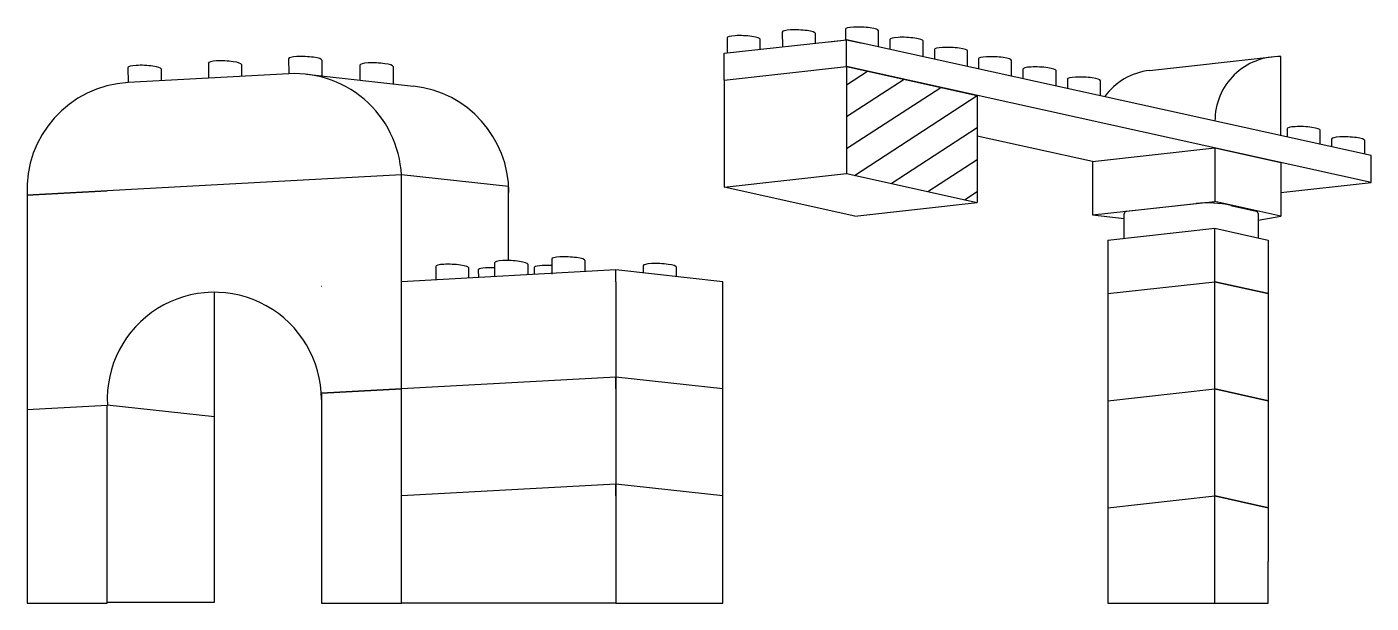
# Model space of a CAD drawing. Header units: inches. Extents: x -27 to 224, y 200 to 307.
import ezdxf

# ---------------------------------------------------------------- set-up
doc = ezdxf.new("R2010")
doc.units = ezdxf.units.IN
doc.header["$MEASUREMENT"] = 0

msp = doc.modelspace()

# ---------------------------------------------------------------- hatches: boundary and pattern name
h = msp.add_hatch()
h.set_pattern_fill('ANSI31', color=256, scale=40, angle=348)
h.paths.add_polyline_path([(150.68, 294.63), (126.27, 300.03), (126.27, 280.03), (150.68, 274.63)])

# ---------------------------------------------------------------- linework, layer by layer
for p, q in [((114.26, 306.48), (114.28, 303.7)), ((126.04, 306.99), (126.05, 305)), ((126.04, 306.99), (126.05, 305)), ((132.23, 303.71), (132.23, 306.71)), ((132.23, 303.71), (132.23, 306.71)), ((103.38, 302.5), (126.27, 305.03)), ((103.93, 305.4), (103.96, 302.56)), ((110.13, 303.24), (110.13, 305.11)), ((120.45, 304.38), (120.45, 306.19)), ((123.03, 304.66), (126.27, 305.03)), ((126.27, 300.03), (126.27, 305.03)), ((224.23, 283.38), (126.27, 305.03)), ((126.27, 305.03), (129.2, 304.38)), ((134.35, 305.08), (134.37, 303.24)), ((134.35, 305.08), (134.37, 303.24)), ((140.55, 301.87), (140.55, 304.8)), ((140.55, 301.87), (140.55, 304.8)), ((22.06, 301.51), (22.09, 298.67)), ((103.38, 297.5), (103.38, 302.5)), ((142.66, 303.2), (142.68, 301.4)), ((142.66, 303.2), (142.68, 301.4)), ((148.86, 300.03), (148.86, 302.92)), ((148.86, 300.03), (148.86, 302.92)), ((150.87, 301.46), (150.88, 299.59)), ((182.85, 299.28), (205.74, 301.81)), ((207.39, 287.1), (207.39, 301.88)), ((-7.95, 299.85), (-7.93, 297.02)), ((-1.76, 299.57), (-1.76, 297.36)), ((7.06, 300.68), (7.08, 297.84)), ((13.25, 300.39), (13.25, 298.18)), ((28.26, 301.22), (28.26, 298.26)), ((35.36, 300.31), (35.38, 297.48)), ((41.56, 300.03), (41.56, 296.8)), ((103.38, 297.5), (126.27, 300.03)), ((224.23, 278.38), (126.27, 300.03)), ((126.27, 300.03), (150.68, 294.63)), ((126.27, 300.03), (126.27, 280.03)), ((157.06, 298.22), (157.06, 301.17)), ((159.18, 299.55), (159.2, 297.75)), ((165.38, 296.38), (165.38, 299.26)), ((22.09, 298.67), (-7.93, 297.02)), ((25.37, 298.58), (45.4, 296.37)), ((103.38, 297.5), (103.38, 277.5)), ((167.5, 297.67), (167.51, 295.91)), ((173.69, 294.55), (173.69, 297.38)), ((150.68, 294.63), (150.68, 274.63)), ((195.06, 289.83), (195.06, 289.88)), ((172.17, 282.3), (150.68, 287.05)), ((208.53, 288.42), (208.54, 286.85)), ((214.73, 285.48), (214.73, 288.13)), ((216.85, 286.51), (216.86, 285.01)), ((223.04, 283.64), (223.04, 286.22)), ((172.17, 282.3), (195.06, 284.83)), ((195.06, 284.83), (207.39, 282.1)), ((195.06, 284.83), (195.06, 274.83)), ((172.17, 282.3), (172.17, 272.3)), ((207.39, 282.1), (207.39, 272.1)), ((224.23, 278.38), (224.23, 283.38)), ((28.18, 279), (-11.82, 276.8)), ((43.15, 279.83), (28.18, 279)), ((43.15, 259.83), (43.15, 279.83)), ((63.15, 277.63), (43.15, 279.83)), ((103.38, 277.5), (126.27, 280.03)), ((126.27, 280.03), (150.68, 274.63)), ((-26.83, 275.98), (-11.85, 276.8)), ((-26.8, 277.08), (-26.8, 255.98)), ((-11.82, 276.8), (-26.8, 275.98)), ((63.15, 263.79), (63.15, 277.63)), ((127.79, 272.1), (103.38, 277.5)), ((207.39, 276.52), (224.23, 278.38)), ((-26.8, 275.98), (-26.8, 235.98)), ((127.79, 272.1), (150.68, 274.63)), ((172.17, 272.3), (195.06, 274.83)), ((178.56, 273), (191.52, 274.43)), ((207.39, 272.1), (195.06, 274.83)), ((198.06, 274.08), (202.73, 273.04)), ((172.17, 272.3), (178.12, 271.66)), ((178.12, 267.95), (178.12, 272.51)), ((203.12, 272.55), (203.12, 267.95)), ((203.12, 271.31), (207.39, 272.1)), ((175.06, 267.62), (195.06, 269.83)), ((195.06, 259.83), (195.06, 269.83)), ((195.06, 269.83), (204.99, 267.62)), ((175.06, 267.62), (175.06, 257.62)), ((204.99, 267.62), (204.99, 257.62)), ((71.2, 264.09), (71.22, 261.25)), ((77.39, 263.8), (77.39, 261.71)), ((83.15, 262.03), (43.15, 259.83)), ((49.53, 262.7), (49.55, 260.18)), ((55.72, 260.54), (55.72, 262.41)), ((57.47, 262.05), (57.49, 260.61)), ((60.5, 263.39), (60.52, 260.78)), ((66.7, 263.11), (66.7, 261.12)), ((67.93, 262.49), (67.94, 261.19)), ((83.15, 259.83), (83.15, 262.03)), ((103.15, 259.83), (83.15, 262.03)), ((88.28, 262.84), (88.29, 261.46)), ((94.48, 260.78), (94.48, 262.55)), ((28.15, 259), (28.18, 259.01)), ((43.15, 239.83), (43.15, 259.83)), ((43.15, 239.83), (43.15, 259.83)), ((83.15, 259.83), (83.15, 239.83)), ((103.15, 239.83), (103.15, 259.83)), ((175.06, 257.62), (195.06, 259.83)), ((175.06, 257.62), (195.06, 259.83)), ((195.06, 249.83), (195.06, 259.83)), ((204.99, 257.62), (195.06, 259.83)), ((195.06, 249.83), (195.06, 259.83)), ((195.06, 259.83), (204.99, 257.62)), ((195.06, 249.83), (195.06, 259.83)), ((8.18, 257.9), (7.08, 257.84)), ((8.18, 234.6), (8.18, 257.87)), ((175.06, 257.62), (175.06, 247.62)), ((204.99, 257.62), (204.99, 247.62)), ((-26.83, 255.98), (-26.8, 255.98)), ((195.06, 239.83), (195.06, 249.83)), ((195.06, 239.83), (195.06, 249.83)), ((195.06, 239.83), (195.06, 249.83)), ((175.06, 247.62), (175.06, 237.62)), ((204.99, 247.62), (204.99, 237.62)), ((83.15, 242.03), (43.15, 239.83)), ((83.15, 239.83), (83.15, 242.03)), ((103.15, 239.83), (83.15, 242.03)), ((43.15, 239.83), (28.18, 239)), ((28.18, 239), (43.15, 239.83)), ((28.18, 239), (28.18, 199.83)), ((43.15, 219.83), (43.15, 239.83)), ((83.15, 239.83), (83.15, 219.83)), ((103.15, 219.83), (103.15, 239.83)), ((175.06, 237.62), (195.06, 239.83)), ((175.06, 237.62), (195.06, 239.83)), ((195.06, 229.83), (195.06, 239.83)), ((204.99, 237.62), (195.06, 239.83)), ((195.06, 229.83), (195.06, 239.83)), ((195.06, 239.83), (204.99, 237.62)), ((195.06, 229.83), (195.06, 239.83)), ((-26.8, 235.98), (-11.82, 236.8)), ((-11.82, 199.83), (-11.82, 236.8)), ((8.18, 234.6), (-11.82, 236.8)), ((175.06, 237.62), (175.06, 227.62)), ((204.99, 237.62), (204.99, 227.62)), ((-26.8, 235.98), (-26.8, 199.83)), ((8.18, 200.01), (8.18, 234.6)), ((195.06, 219.83), (195.06, 229.83)), ((195.06, 219.83), (195.06, 229.83)), ((195.06, 219.83), (195.06, 229.83)), ((175.06, 227.62), (175.06, 217.62)), ((204.99, 227.62), (204.99, 217.62)), ((83.15, 222.03), (43.15, 219.83)), ((83.15, 219.83), (83.15, 222.03)), ((103.15, 219.83), (83.15, 222.03)), ((43.15, 199.83), (43.15, 219.83)), ((83.15, 219.83), (83.15, 199.83)), ((103.15, 199.83), (103.15, 219.83)), ((175.06, 217.62), (195.06, 219.83)), ((175.06, 217.62), (195.06, 219.83)), ((195.06, 209.83), (195.06, 219.83)), ((204.99, 217.62), (195.06, 219.83)), ((195.06, 209.83), (195.06, 219.83)), ((195.06, 219.83), (204.99, 217.62)), ((195.06, 209.83), (195.06, 219.83)), ((175.06, 217.62), (175.06, 207.62)), ((204.99, 217.62), (204.99, 207.62)), ((195.06, 199.83), (195.06, 209.83)), ((195.06, 199.83), (195.06, 209.83)), ((175.06, 207.62), (175.06, 199.83)), ((204.99, 199.83), (204.99, 207.62)), ((-26.8, 199.83), (-11.82, 199.83)), ((-11.98, 200.01), (8.18, 200.01)), ((28.18, 199.83), (43.15, 199.83)), ((83.15, 199.83), (43.15, 199.83)), ((83.15, 199.83), (103.15, 199.83)), ((175.06, 199.83), (195.06, 199.83)), ((195.06, 199.83), (204.99, 199.83))]:
    msp.add_line(p, q)
for centre, radius, start, end in [((207.06, 289.88), 12, 88.4176, 180.281), ((184.17, 287.36), 12, 96.3006, 144.1712), ((-6.83, 277.08), 19.97, 93.1481, 183.1481), ((23.18, 278.73), 19.97, 0, 93.1481), ((43.21, 276.52), 19.97, 0, 83.7234), ((193.72, 254.56), 20, 77.4656, 96.3006), ((178.62, 272.51), 0.5, 96.3006, 180), ((202.62, 272.55), 0.5, 0, 77.4656), ((8.18, 237.87), 20, 0, 183.0752)]:
    msp.add_arc(centre, radius, start, end)
for centre, start_param in [((117.35, 306.34), 6.283185), ((129.13, 306.85), 6.283185), ((129.13, 306.85), 6.283185), ((107.03, 305.26), 6.283185), ((107.03, 305.26), 6.283185), ((137.45, 304.94), 6.283185), ((137.45, 304.94), 6.283185), ((25.16, 301.36), 6.283185), ((145.76, 303.06), 6.283185), ((145.76, 303.06), 6.283185), ((153.97, 301.32), 6.283185), ((153.97, 301.32), 6.283185), ((-4.85, 299.71), 6.283185), ((10.15, 300.54), 6.283185), ((38.46, 300.17), 6.283185), ((162.28, 299.41), 6.283185), ((170.59, 297.52), 6.283185), ((211.63, 288.27), 6.283185), ((211.63, 288.27), 6.283185), ((219.94, 286.36), 6.283185), ((63.6, 263.25), 6.283185), ((74.29, 263.95), 6.283185), ((52.62, 262.56), 6.283185), ((60.57, 261.9), 7.882689), ((71.03, 262.35), 7.804587), ((91.38, 262.7), 6.283185)]:
    msp.add_ellipse(centre, major_axis=(3.1, -0.14), ratio=0.169062, start_param=start_param, end_param=9.443126)

doc.saveas('drawing.dxf')
